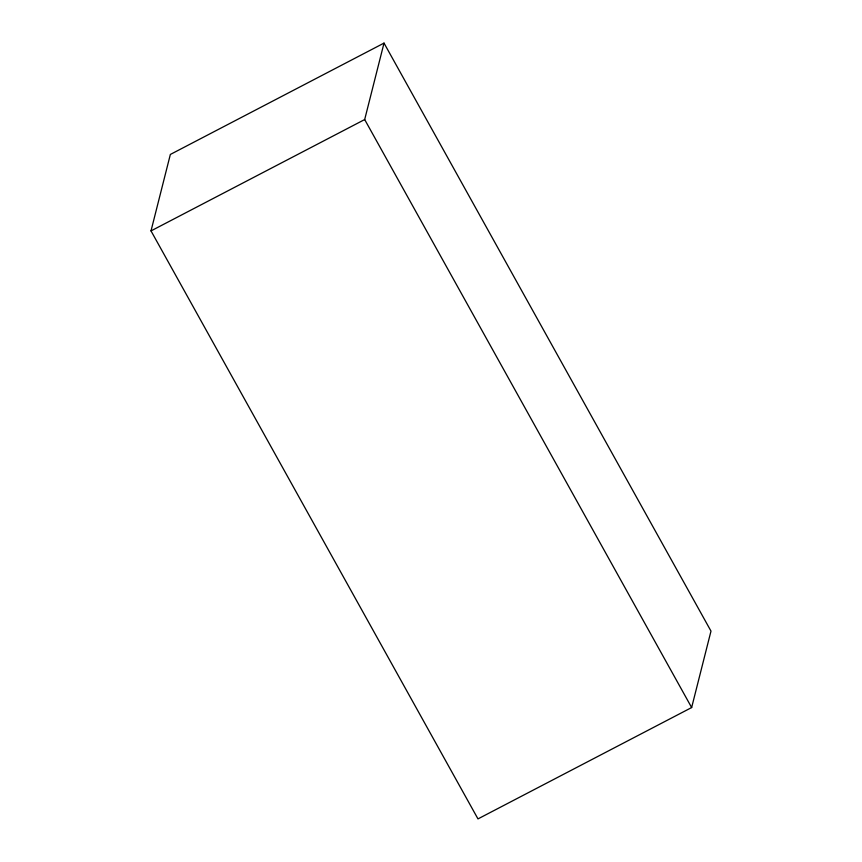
<?xml version="1.0" encoding="UTF-8"?>
<svg xmlns="http://www.w3.org/2000/svg" width="862" height="862" viewBox="0 0 862 862"><rect width="100%" height="100%" fill="white"/><g stroke="black" fill="none" stroke-linecap="round" stroke-linejoin="round"><path stroke-width="1.29" d="M151.012 230.897L170.353 154.449L384.021 43.1L710.988 631.103L691.647 707.551L477.979 818.9L151.012 230.897L364.68 119.549L384.021 43.1M364.68 119.549L691.647 707.551"/></g></svg>
